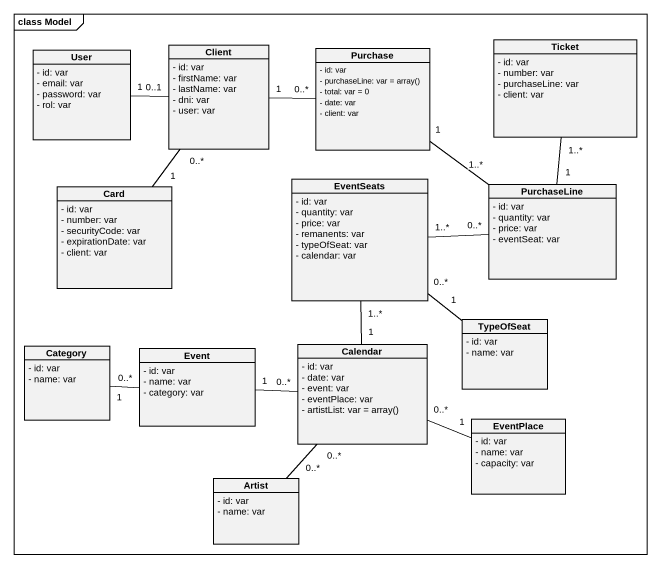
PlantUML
@startuml
mainframe class Model
hide circle
hide empty members
skinparam classAttributeIconSize 0
class Ticket {
  - id: var
  - number: var
  - purchaseLine: var
  - client: var
}
class User {
  - id: var
  - email: var
  - password: var
  - rol: var
}
class Client {
  - id: var
  - firstName: var
  - lastName: var
  - dni: var
  - user: var
}
class Purchase {
  - id: var
  {field} - purchaseLine: var = array()
  - total: var = 0
  - date: var
  - client: var
}
class "Card" as Card_ {
  - id: var
  - number: var
  - securityCode: var
  - expirationDate: var
  - client: var
}
class EventSeats {
  - id: var
  - quantity: var
  - price: var
  - remanents: var
  - typeOfSeat: var
  - calendar: var
}
class PurchaseLine {
  - id: var
  - quantity: var
  - price: var
  - eventSeat: var
}
class Category {
  - id: var
  - name: var
}
class Event {
  - id: var
  - name: var
  - category: var
}
class Calendar {
  - id: var
  - date: var
  - event: var
  - eventPlace: var
  {field} - artistList: var = array()
}
class TypeOfSeat {
  - id: var
  - name: var
}
class EventPlace {
  - id: var
  - name: var
  - capacity: var
}
class Artist {
  - id: var
  - name: var
}
Ticket "1..*" -- "1" PurchaseLine
Client "0..1" -left- "1" User
Purchase "0..*" -left- "1" Client
Card_ "1" -up- "0..*" Client
PurchaseLine "1..*" -up- "1" Purchase
PurchaseLine "0..*" -left- "1..*" EventSeats
Event "0..*" -left- "1" Category
Calendar "1" -up- "1..*" EventSeats
Calendar "0..*" -left- "1" Event
Calendar "0..*" -right- "1" EventPlace
Calendar "0..*" -- "0..*" Artist
TypeOfSeat "1" -up- "0..*" EventSeats
@enduml
